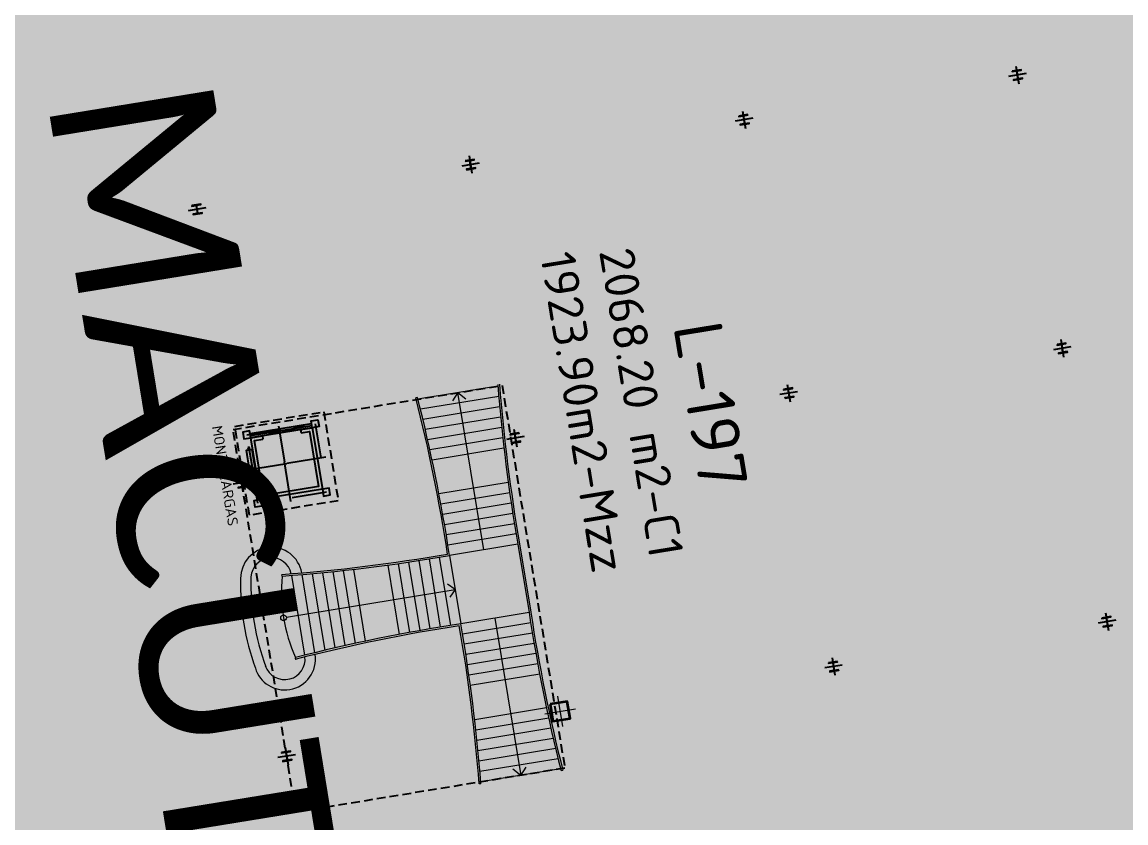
# Model space of a CAD drawing. Header units: metres. Extents: x 2 to 659295185, y -28 to 1124222152.
# Drawn here: x 655574.63 to 655606.5, y 1126375.87 to 1126398.99 of the extents above; entities that cross this region are included whole.
import ezdxf
from ezdxf.enums import TextEntityAlignment as Align

# ---------------------------------------------------------------- set-up
doc = ezdxf.new("R2010")
doc.units = ezdxf.units.M
doc.header["$MEASUREMENT"] = 0
for name, pattern in [('ACAD_ISO04W100', [30, 24, -3, 0, -3]), ('CONTINUA', [0]), ('DASHDOT', [1, 0.5, -0.25, 0, -0.25]), ('ISAN_C1$0$HIDDEN', [0.375, 0.25, -0.125]), ('JIS_02_1.0', [2, 1, -1])]:
    doc.linetypes.add(name, pattern=pattern)
doc.layers.get('0').update_dxf_attribs({"linetype": 'CONTINUOUS'})
for name, color, linetype in [('+ARQ-ascensor', 6, 'CONTINUOUS'), ('+ARQ-ejes', 8, 'ACAD_ISO04W100'), ('+ARQ-estructura', 2, 'CONTINUOUS'), ('+ARQ-mobiliario', 6, 'CONTINUOUS'), ('+ARQ-proyecciones', 253, 'JIS_02_1.0'), ('CCSM_C1_CUERPO CK$0$A-TEXTOS AREAS', 9, 'CONTINUOUS'), ('CCSM_C1_CUERPO EL$0$A-LOCAL ID', 7, 'CONTINUOUS'), ('CCSM_C1_CUERPO EL$0$ID_AREA EXACTA', 7, 'CONTINUOUS'), ('CCSM_C1_CUERPO EL$0$ID_Nº LOCAL', 7, 'CONTINUOUS'), ('CCSM_C1_CUERPO EL$0$ID_RUBRO', 7, 'CONTINUOUS')]:
    doc.layers.add(name, color=color, linetype=linetype)
doc.layers.add('_Guias', color=120, linetype='CONTINUOUS', plot=False)
for name, color, linetype, lineweight in [('CCSM_XREF ESTRUCTURA15$0$E-CA-COLUMNA', 2, 'CONTINUOUS', 35), ('CCSM_XREF ESTRUCTURA15$0$E-CE-COLUMNA', 2, 'CONTINUOUS', 35), ('LOCALES ASIGNADOS', 41, 'DASHDOT', 0), ('NOMBRES LOCATARIOS', 7, 'CONTINUA', 0), ('XREF ESCALERAS', 252, 'CONTINUOUS', 0)]:
    doc.layers.add(name, color=color, linetype=linetype, lineweight=lineweight)
doc.styles.add('CCSM_C1_CUERPO CK$0$Standard', font='txt_____.ttf')
doc.styles.add('CCSM_C1_CUERPO EL$0$ROMANS', font='romans__.ttf')
doc.styles.get("Standard").update_dxf_attribs({"font": 'tahoma.ttf'})

# ---------------------------------------------------------------- blocks, each defined once
blk = doc.blocks.new('CCSM_C1_CUERPO EL$0$IDENT LOCAL')
at = {"style": 'CCSM_C1_CUERPO EL$0$ROMANS'}
for tag, height, p in [('NºLOCAL', 0.7, (0.201, 1.671)), ('AREA-EXACTA', 0.5, (0, 0.85)), ('RUBRO', 0.35, (0, 0)), ('USO', 0.35, (0, -0.85))]:
    blk.add_attdef(tag, text='', height=height, dxfattribs=at).set_placement(p, align=Align.BOTTOM_CENTER)
blk = doc.blocks.new('CCSM_XREF ESTRUCTURA15$0$CCSM_COLUMNA REC')
at = {"layer": 'CCSM_XREF ESTRUCTURA15$0$E-CA-COLUMNA'}
blk.add_lwpolyline([(-0.25, -0.25), (0.25, -0.25), (0.25, 0.25), (-0.25, 0.25)], close=True, dxfattribs=at)
blk = doc.blocks.new('ASCENSOR')
at = {"layer": '+ARQ-estructura'}
for points in [[(1401.627, -232.831), (1401.427, -232.831), (1401.427, -232.631), (1401.627, -232.631)], [(1403.427, -232.831), (1403.627, -232.831), (1403.627, -232.631), (1403.427, -232.631)], [(1401.627, -234.631), (1401.427, -234.631), (1401.427, -234.831), (1401.627, -234.831)], [(1403.427, -234.631), (1403.627, -234.631), (1403.627, -234.831), (1403.427, -234.831)]]:
    blk.add_lwpolyline(points, close=True, dxfattribs=at)
at = {"layer": '+ARQ-mobiliario'}
for p, q in [((1402.527, -232.579), (1402.527, -233.727)), ((1401.515, -232.831), (1401.515, -234.631)), ((1401.627, -232.831), (1401.515, -232.831)), ((1401.571, -232.831), (1401.571, -234.631)), ((1401.627, -232.831), (1401.627, -234.631)), ((1401.421, -233.783), (1402.464, -233.783)), ((1403.633, -233.783), (1402.464, -233.783)), ((1402.527, -234.875), (1402.527, -233.727)), ((1401.627, -234.631), (1401.515, -234.631)), ((1401.851, -234.731), (1402.467, -234.731)), ((1401.921, -234.731), (1401.921, -234.682)), ((1401.921, -234.731), (1401.921, -234.78)), ((1403.195, -234.731), (1402.579, -234.731)), ((1403.125, -234.731), (1403.125, -234.682)), ((1403.125, -234.731), (1403.125, -234.78))]:
    blk.add_line(p, q, dxfattribs=at)
at = {"layer": '+ARQ-mobiliario', "color": 10}
for p, q in [((1401.627, -232.831), (1401.627, -233.171)), ((1401.543, -233.367), (1401.543, -233.045)), ((1401.627, -233.171), (1401.725, -233.171)), ((1401.599, -233.353), (1401.599, -233.703)), ((1401.599, -234.109), (1401.599, -233.759)), ((1401.543, -234.095), (1401.543, -234.417)), ((1401.627, -234.291), (1401.725, -234.291)), ((1401.627, -234.291), (1401.627, -234.631))]:
    blk.add_line(p, q, dxfattribs=at)
for points in [[(1401.627, -233.171), (1401.627, -232.831), (1403.427, -232.831), (1403.427, -234.631), (1401.627, -234.631), (1401.627, -234.291)], [(1401.725, -233.171), (1401.725, -232.929), (1403.329, -232.929), (1403.329, -234.533), (1401.725, -234.533), (1401.725, -234.291)]]:
    blk.add_lwpolyline(points, dxfattribs=at)
at = {"layer": '+ARQ-mobiliario'}
blk.add_lwpolyline([(1402.523, -234.811), (1401.963, -234.811), (1401.963, -234.652), (1403.083, -234.652), (1403.083, -234.811)], close=True, dxfattribs=at)
at = {"layer": '+ARQ-proyecciones', "linetype": 'ISAN_C1$0$HIDDEN'}
blk.add_lwpolyline([(1401.227, -232.431), (1403.827, -232.431), (1403.827, -235.031), (1401.227, -235.031)], close=True, dxfattribs=at)
at = {"layer": '+ARQ-proyecciones'}
blk.add_lwpolyline([(1401.527, -232.731), (1403.527, -232.731), (1403.527, -234.731), (1401.527, -234.731)], close=True, dxfattribs=at)
at = {"layer": '_Guias'}
blk.add_lwpolyline([(1401.627, -233.171), (1401.627, -234.291)], dxfattribs=at)

msp = doc.modelspace()

# ---------------------------------------------------------------- hatches: boundary and pattern name
at = {"layer": 'LOCALES ASIGNADOS'}
h = msp.add_hatch(color=256, dxfattribs=at)
edge = h.paths.add_edge_path()
edge.add_arc((219491.1056, 1054914.3756), 441878.9229, 9.308049718, 9.309563548, ccw=False)
edge.add_line((655551.8097, 1126384.9626), (655564.5398, 1126387.0492))
edge.add_line((655564.5398, 1126387.0492), (655562.5867, 1126398.9652))
edge.add_line((655562.5867, 1126398.9652), (655552.3922, 1126397.2942))
edge.add_line((655552.3922, 1126397.2942), (655552.4569, 1126396.8995))
edge.add_line((655552.4569, 1126396.8995), (655549.9212, 1126396.4839))
h = msp.add_hatch(color=256, dxfattribs=at)
edge = h.paths.add_edge_path()
edge.add_line((655527.1552, 1126387.0016), (655538.9973, 1126388.9427))
edge.add_arc((823018.0965, 1153841.5836), 169714.1602, 189.306932041, 189.308957667, ccw=False)
edge.add_line((655538.0268, 1126394.8637), (655526.1848, 1126392.9226))
edge.add_line((655526.1848, 1126392.9226), (655527.1552, 1126387.0016))
h.paths.add_polyline_path([(655539.9677, 1126383.0216), (655538.9972, 1126388.9427), (655527.1552, 1126387.0017), (655528.1257, 1126381.0806)])
h = msp.add_hatch(color=256, dxfattribs=at)
edge = h.paths.add_edge_path()
edge.add_arc((691312.3147, 1132240.3442), 36223.8148, 189.27992105, 189.33698147)
edge.add_line((655568.4218, 1126363.3652), (655625.1157, 1126372.655))
edge.add_line((655625.1157, 1126372.655), (655622.4869, 1126388.6938))
edge.add_line((655622.4869, 1126388.6938), (655613.0873, 1126387.1531))
edge.add_line((655613.0873, 1126387.1531), (655609.9546, 1126406.7292))
edge.add_line((655609.9546, 1126406.7292), (655562.5867, 1126398.9652))

# ---------------------------------------------------------------- linework, layer by layer
at = {"layer": '+ARQ-ejes', "linetype": 'ACAD_ISO04W100', "ltscale": 10}
for p, q in [((655603.3246, 1126397.7193), (655603.4075, 1126397.2137)), ((655603.6189, 1126397.5079), (655603.1133, 1126397.4251)), ((655595.43, 1126396.4253), (655595.5129, 1126395.9197)), ((655595.7243, 1126396.214), (655595.2186, 1126396.1311)), ((655587.5353, 1126395.1313), (655587.6182, 1126394.6257)), ((655587.8296, 1126394.92), (655587.324, 1126394.8371)), ((655579.9349, 1126393.626), (655579.4293, 1126393.5431)), ((655604.6186, 1126389.8247), (655604.7015, 1126389.319)), ((655604.9129, 1126389.6133), (655604.4073, 1126389.5304)), ((655596.724, 1126388.5307), (655596.8069, 1126388.025)), ((655597.0183, 1126388.3193), (655596.5126, 1126388.2364)), ((655588.8293, 1126387.2367), (655588.9122, 1126386.731)), ((655589.1236, 1126387.0253), (655588.6179, 1126386.9424)), ((655580.9347, 1126385.9427), (655581.0176, 1126385.437)), ((655581.2289, 1126385.7313), (655580.7233, 1126385.6484)), ((655605.9126, 1126381.93), (655605.9955, 1126381.4244)), ((655606.2069, 1126381.7186), (655605.7013, 1126381.6358)), ((655598.018, 1126380.636), (655598.1009, 1126380.1304)), ((655598.3122, 1126380.4246), (655597.8066, 1126380.3418)), ((655582.2287, 1126378.048), (655582.3116, 1126377.5424)), ((655582.5229, 1126377.8367), (655582.0173, 1126377.7538))]:
    msp.add_line(p, q, dxfattribs=at)
at = {"layer": '+ARQ-ejes', "linetype": 'ACAD_ISO04W100', "lineweight": 5, "ltscale": 5}
for p, q in [((655590.0926, 1126379.5294), (655590.2369, 1126378.649)), ((655589.7246, 1126379.0171), (655590.605, 1126379.1614))]:
    msp.add_line(p, q, dxfattribs=at)
at = {"layer": '+ARQ-estructura'}
for p, q in [((655590.371, 1126379.3763), (655589.8776, 1126379.2955)), ((655589.9585, 1126378.8021), (655590.4519, 1126378.8829))]:
    msp.add_line(p, q, dxfattribs=at)
at = {"layer": '+ARQ-estructura', "color": 1, "linetype": 'Continuous', "ltscale": 5}
for points in [[(655603.2168, 1126397.5738), (655603.2187, 1126397.5619), (655603.3376, 1126397.5814, -0.4142136), (655603.3434, 1126397.5773), (655603.3799, 1126397.3543, -0.4142136), (655603.3758, 1126397.3485), (655603.2569, 1126397.329), (655603.2588, 1126397.3172), (655603.5154, 1126397.3592), (655603.5135, 1126397.3711), (655603.3945, 1126397.3516, -0.4142136), (655603.3888, 1126397.3557), (655603.3522, 1126397.5787, -0.4142136), (655603.3564, 1126397.5845), (655603.4753, 1126397.604), (655603.4733, 1126397.6158)], [(655595.3221, 1126396.2798), (655595.3241, 1126396.2679), (655595.443, 1126396.2874, -0.4142136), (655595.4487, 1126396.2833), (655595.4853, 1126396.0603, -0.4142136), (655595.4811, 1126396.0545), (655595.3622, 1126396.035), (655595.3642, 1126396.0232), (655595.6207, 1126396.0652), (655595.6188, 1126396.0771), (655595.4999, 1126396.0576, -0.4142136), (655595.4942, 1126396.0617), (655595.4576, 1126396.2847, -0.4142136), (655595.4617, 1126396.2905), (655595.5806, 1126396.31), (655595.5787, 1126396.3218)], [(655587.4275, 1126394.9858), (655587.4294, 1126394.9739), (655587.5483, 1126394.9934, -0.4142136), (655587.5541, 1126394.9893), (655587.5906, 1126394.7663, -0.4142136), (655587.5865, 1126394.7605), (655587.4676, 1126394.741), (655587.4695, 1126394.7292), (655587.7261, 1126394.7713), (655587.7242, 1126394.7831), (655587.6052, 1126394.7636, -0.4142136), (655587.5995, 1126394.7677), (655587.5629, 1126394.9908, -0.4142136), (655587.5671, 1126394.9965), (655587.686, 1126395.016), (655587.684, 1126395.0278)], [(655579.5328, 1126393.6918), (655579.5347, 1126393.6799), (655579.6537, 1126393.6994, -0.4142136), (655579.6594, 1126393.6953), (655579.696, 1126393.4723, -0.4142136), (655579.6918, 1126393.4665), (655579.5729, 1126393.447), (655579.5749, 1126393.4352), (655579.8314, 1126393.4773), (655579.8295, 1126393.4891), (655579.7106, 1126393.4696, -0.4142136), (655579.7048, 1126393.4737), (655579.6683, 1126393.6968, -0.4142136), (655579.6724, 1126393.7025), (655579.7913, 1126393.722), (655579.7894, 1126393.7338)], [(655604.5108, 1126389.6791), (655604.5127, 1126389.6673), (655604.6316, 1126389.6868, -0.4142136), (655604.6374, 1126389.6826), (655604.6739, 1126389.4596, -0.4142136), (655604.6698, 1126389.4539), (655604.5509, 1126389.4344), (655604.5528, 1126389.4225), (655604.8094, 1126389.4646), (655604.8075, 1126389.4764), (655604.6885, 1126389.4569, -0.4142136), (655604.6828, 1126389.4611), (655604.6462, 1126389.6841, -0.4142136), (655604.6504, 1126389.6898), (655604.7693, 1126389.7093), (655604.7673, 1126389.7212)], [(655596.6161, 1126388.3851), (655596.6181, 1126388.3733), (655596.737, 1126388.3928, -0.4142136), (655596.7427, 1126388.3886), (655596.7793, 1126388.1656, -0.4142136), (655596.7751, 1126388.1599), (655596.6562, 1126388.1404), (655596.6582, 1126388.1285), (655596.9147, 1126388.1706), (655596.9128, 1126388.1824), (655596.7939, 1126388.1629, -0.4142136), (655596.7881, 1126388.1671), (655596.7516, 1126388.3901, -0.4142136), (655596.7557, 1126388.3958), (655596.8746, 1126388.4153), (655596.8727, 1126388.4272)], [(655588.7215, 1126387.0911), (655588.7234, 1126387.0793), (655588.8423, 1126387.0988, -0.4142136), (655588.8481, 1126387.0946), (655588.8846, 1126386.8716, -0.4142136), (655588.8805, 1126386.8659), (655588.7616, 1126386.8464), (655588.7635, 1126386.8345), (655589.0201, 1126386.8766), (655589.0181, 1126386.8884), (655588.8992, 1126386.869, -0.4142136), (655588.8935, 1126386.8731), (655588.8569, 1126387.0961, -0.4142136), (655588.8611, 1126387.1018), (655588.98, 1126387.1213), (655588.978, 1126387.1332)], [(655580.8268, 1126385.7971), (655580.8287, 1126385.7853), (655580.9477, 1126385.8048, -0.4142136), (655580.9534, 1126385.8007), (655580.99, 1126385.5776, -0.4142136), (655580.9858, 1126385.5719), (655580.8669, 1126385.5524), (655580.8689, 1126385.5406), (655581.1254, 1126385.5826), (655581.1235, 1126385.5944), (655581.0046, 1126385.575, -0.4142136), (655580.9988, 1126385.5791), (655580.9623, 1126385.8021, -0.4142136), (655580.9664, 1126385.8078), (655581.0853, 1126385.8273), (655581.0834, 1126385.8392)], [(655605.8048, 1126381.7845), (655605.8067, 1126381.7726), (655605.9256, 1126381.7921, -0.4142136), (655605.9314, 1126381.788), (655605.9679, 1126381.565, -0.4142136), (655605.9638, 1126381.5592), (655605.8449, 1126381.5397), (655605.8468, 1126381.5279), (655606.1034, 1126381.5699), (655606.1014, 1126381.5818), (655605.9825, 1126381.5623, -0.4142136), (655605.9768, 1126381.5664), (655605.9402, 1126381.7894, -0.4142136), (655605.9444, 1126381.7952), (655606.0633, 1126381.8147), (655606.0613, 1126381.8265)], [(655597.9101, 1126380.4905), (655597.912, 1126380.4786), (655598.031, 1126380.4981, -0.4142136), (655598.0367, 1126380.494), (655598.0733, 1126380.271, -0.4142136), (655598.0691, 1126380.2652), (655597.9502, 1126380.2457), (655597.9522, 1126380.2339), (655598.2087, 1126380.2759), (655598.2068, 1126380.2878), (655598.0879, 1126380.2683, -0.4142136), (655598.0821, 1126380.2724), (655598.0456, 1126380.4954, -0.4142136), (655598.0497, 1126380.5012), (655598.1686, 1126380.5207), (655598.1667, 1126380.5325)], [(655582.1208, 1126377.9025), (655582.1227, 1126377.8906), (655582.2417, 1126377.9101, -0.4142136), (655582.2474, 1126377.906), (655582.284, 1126377.683, -0.4142136), (655582.2798, 1126377.6772), (655582.1609, 1126377.6577), (655582.1629, 1126377.6459), (655582.4194, 1126377.688), (655582.4175, 1126377.6998), (655582.2986, 1126377.6803, -0.4142136), (655582.2928, 1126377.6844), (655582.2563, 1126377.9075, -0.4142136), (655582.2604, 1126377.9132), (655582.3793, 1126377.9327), (655582.3774, 1126377.9445)]]:
    msp.add_lwpolyline(points, format="xyb", close=True, dxfattribs=at)
at = {"layer": '+ARQ-proyecciones', "color": 5, "linetype": 'ISAN_C1$0$HIDDEN'}
msp.add_lwpolyline([(655588.4903, 1126388.5015), (655590.3017, 1126377.4498), (655582.5354, 1126376.1768), (655580.7239, 1126387.2285)], close=True, dxfattribs=at)
at = {"layer": 'XREF ESCALERAS', "color": 3}
for p, q in [((655588.369, 1126388.4824), (655586.0622, 1126388.1043)), ((655586.05, 1126388.153), (655586.0005, 1126388.1448)), ((655588.3935, 1126388.1824), (655586.1347, 1126387.8122)), ((655587.2156, 1126388.2934), (655587.0543, 1126388.0541)), ((655587.9597, 1126383.7539), (655587.2156, 1126388.2934)), ((655587.2156, 1126388.2934), (655587.4449, 1126388.1181)), ((655588.4199, 1126387.8828), (655586.2054, 1126387.5198)), ((655588.4482, 1126387.5834), (655586.2742, 1126387.227)), ((655588.4782, 1126387.2843), (655586.3412, 1126386.934)), ((655588.5101, 1126386.9855), (655586.4064, 1126386.6407)), ((655588.5439, 1126386.6871), (655586.4697, 1126386.3471)), ((655588.6694, 1126385.6943), (655586.6676, 1126385.3662)), ((655588.7111, 1126385.3971), (655586.723, 1126385.0713)), ((655588.7545, 1126385.1002), (655586.7767, 1126384.776)), ((655588.801, 1126384.8039), (655586.8284, 1126384.4805)), ((655588.8495, 1126384.5078), (655586.8784, 1126384.1847)), ((655588.898, 1126384.2118), (655586.9266, 1126383.8886)), ((655588.9465, 1126383.9157), (655586.9729, 1126383.5922)), ((655588.9465, 1126383.9157), (655589.2701, 1126381.942)), ((655588.9959, 1126383.9234), (655589.3195, 1126381.9497)), ((655585.4915, 1126383.3566), (655585.8173, 1126381.3686)), ((655585.7884, 1126383.4001), (655586.1126, 1126381.4222)), ((655586.0847, 1126383.4466), (655586.4083, 1126381.4729)), ((655586.3808, 1126383.4951), (655586.7043, 1126381.5215)), ((655586.6768, 1126383.5437), (655587.0003, 1126381.57)), ((655586.9729, 1126383.5922), (655587.2964, 1126381.6185)), ((655582.4062, 1126383.0145), (655582.7843, 1126380.7078)), ((655582.7062, 1126383.0391), (655583.0764, 1126380.7803)), ((655583.0058, 1126383.0655), (655583.3688, 1126380.851)), ((655583.3052, 1126383.0937), (655583.6616, 1126380.9198)), ((655583.6043, 1126383.1238), (655583.9546, 1126380.9868)), ((655583.9031, 1126383.1557), (655584.2479, 1126381.0519)), ((655584.2015, 1126383.1894), (655584.5415, 1126381.1153)), ((655585.1943, 1126383.315), (655585.5224, 1126381.3132)), ((655587.1346, 1126382.6054), (655586.9166, 1126382.7632)), ((655582.2619, 1126381.8066), (655587.1346, 1126382.6052)), ((655587.1346, 1126382.6054), (655586.9784, 1126382.3861)), ((655589.2701, 1126381.942), (655587.2964, 1126381.6185)), ((655588.2832, 1126381.7803), (655589.0273, 1126377.2409)), ((655589.3186, 1126381.646), (655587.3471, 1126381.3228)), ((655589.3671, 1126381.3499), (655587.396, 1126381.0269)), ((655589.4156, 1126381.0539), (655587.4431, 1126380.7306)), ((655589.4663, 1126380.7582), (655587.4884, 1126380.434)), ((655589.5199, 1126380.463), (655587.5319, 1126380.1371)), ((655589.5753, 1126380.1681), (655587.5735, 1126379.8399)), ((655589.7732, 1126379.1872), (655587.6991, 1126378.8472)), ((655589.8366, 1126378.8935), (655587.7328, 1126378.5487)), ((655589.9017, 1126378.6002), (655587.7647, 1126378.2499)), ((655589.9687, 1126378.3072), (655587.7948, 1126377.9508)), ((655590.0375, 1126378.0145), (655587.823, 1126377.6515)), ((655590.1082, 1126377.722), (655587.8494, 1126377.3518)), ((655590.1807, 1126377.4299), (655587.874, 1126377.0518)), ((655589.0273, 1126377.2409), (655588.7981, 1126377.4161)), ((655589.0273, 1126377.2409), (655589.1886, 1126377.4802)), ((655590.1929, 1126377.3813), (655590.2425, 1126377.3894)), ((655587.8779, 1126377.0018), (655587.8284, 1126376.9937))]:
    msp.add_line(p, q, dxfattribs=at)
for points in [[(655582.7065, 1126383.0892, 0.3885121), (655581.7474, 1126383.8253, 0.3848203), (655580.9429, 1126382.9296, 0.093265), (655581.3677, 1126380.3384, 0.3722291), (655582.3602, 1126379.7171, 0.4078035), (655583.0927, 1126380.7329)], [(655582.4055, 1126383.0645, 0.365078), (655581.794, 1126383.5279, 0.372303), (655581.2405, 1126382.9696, 0.093265), (655581.6653, 1126380.3784)]]:
    msp.add_lwpolyline(points, format="xyb", dxfattribs=at)
msp.add_circle((655582.1808, 1126381.7933), 0.0822, dxfattribs=at)
for centre, radius, start, end in [((655637.0087, 1126392.3141), 48.7904, 184.44535, 189.91201), ((655637.0102, 1126392.3142), 48.7419, 184.44037, 189.91276), ((655538.7431, 1126376.2064), 48.742, 8.76384, 14.1778), ((655538.7447, 1126376.2067), 48.7904, 8.70626, 14.17293), ((655578.5742, 1126431.6542), 48.7904, 274.19528, 279.91201), ((655578.57, 1126431.6827), 48.7693, 274.20363, 279.85365), ((655582.1498, 1126383.0194), 0.0257, 101.11388, 255.89376), ((655586.7032, 1126382.5346), 4.5828, 174.24084, 204.38009), ((655637.4983, 1126389.3274), 48.7904, 188.70626, 194.17272), ((655637.5003, 1126389.3278), 48.7424, 188.70621, 194.17759), ((655594.6817, 1126333.3902), 48.7904, 98.70626, 104.42293), ((655594.6868, 1126333.3618), 48.7693, 98.76462, 104.41458), ((655539.2327, 1126373.2197), 48.742, 4.44068, 9.85444), ((655539.2343, 1126373.22), 48.7904, 4.44555, 9.91201), ((655582.2073, 1126380.5993), 0.5954, 285.29617, 5.86201), ((655582.543, 1126380.6213), 0.0257, 122.72451, 277.50439), ((655582.2161, 1126380.6017), 0.5954, 198.98985, 284.4221)]:
    msp.add_arc(centre, radius, start, end, dxfattribs=at)

# ---------------------------------------------------------------- block references
at = {"layer": '+ARQ-ascensor', "rotation": 279.3084511987043}
msp.add_blockref('ASCENSOR', (655586.0637, 1127808.11), dxfattribs=at)
at = {"layer": 'CCSM_C1_CUERPO EL$0$A-LOCAL ID', "lineweight": 5}
ref = msp.add_blockref('CCSM_C1_CUERPO EL$0$IDENT LOCAL', (655590.0446, 1126387.6014), dxfattribs=dict(at, xscale=1.999999999986016, yscale=1.999999999986016, zscale=1.999999999986016, rotation=279.3084512875106))
ref.add_attrib('AREA-EXACTA', '2068.20 m2-C1', dxfattribs={"layer": 'CCSM_C1_CUERPO EL$0$ID_AREA EXACTA', "height": 1, "rotation": 279.30845, "style": 'CCSM_C1_CUERPO EL$0$ROMANS'}).set_placement((655591.7222, 1126387.8764), align=Align.BOTTOM_CENTER)
ref.add_attrib('RUBRO', '1923.90m2-Mzz', dxfattribs={"layer": 'CCSM_C1_CUERPO EL$0$ID_RUBRO', "height": 1, "rotation": 279.30845, "style": 'CCSM_C1_CUERPO EL$0$ROMANS'}).set_placement((655590.0446, 1126387.6014), align=Align.BOTTOM_CENTER)
ref.add_attrib('NºLOCAL', 'L-197', dxfattribs={"layer": 'CCSM_C1_CUERPO EL$0$ID_Nº LOCAL', "height": 1.4, "rotation": 279.30845, "style": 'CCSM_C1_CUERPO EL$0$ROMANS'}).set_placement((655593.4079, 1126387.7444), align=Align.BOTTOM_CENTER)
at = {"layer": 'CCSM_XREF ESTRUCTURA15$0$E-CE-COLUMNA', "lineweight": 5, "rotation": 279.3084512666849}
msp.add_blockref('CCSM_XREF ESTRUCTURA15$0$CCSM_COLUMNA REC', (655590.1648, 1126379.0892), dxfattribs=at)

# ---------------------------------------------------------------- texts
at = {"layer": 'CCSM_C1_CUERPO CK$0$A-TEXTOS AREAS', "lineweight": 5, "insert": (655580.4055, 1126387.3622), "char_height": 0.3, "width": 3.008609, "attachment_point": 1, "rotation": 279.30793, "style": 'CCSM_C1_CUERPO CK$0$Standard'}
msp.add_mtext('{\\Fromans|c0;MONTACARGAS}', dxfattribs=at)
at = {"layer": 'NOMBRES LOCATARIOS', "insert": (655580.0563, 1126397.6268, 2011.843), "char_height": 4.78253, "attachment_point": 1, "rotation": 279.24539}
msp.add_mtext_dynamic_manual_height_columns('{\\fCalibri|b0|i0|c0|p34;\\C7;MACUTO}', width=6.891565, gutter_width=25, heights=[0], dxfattribs=at)

doc.saveas('drawing.dxf')
